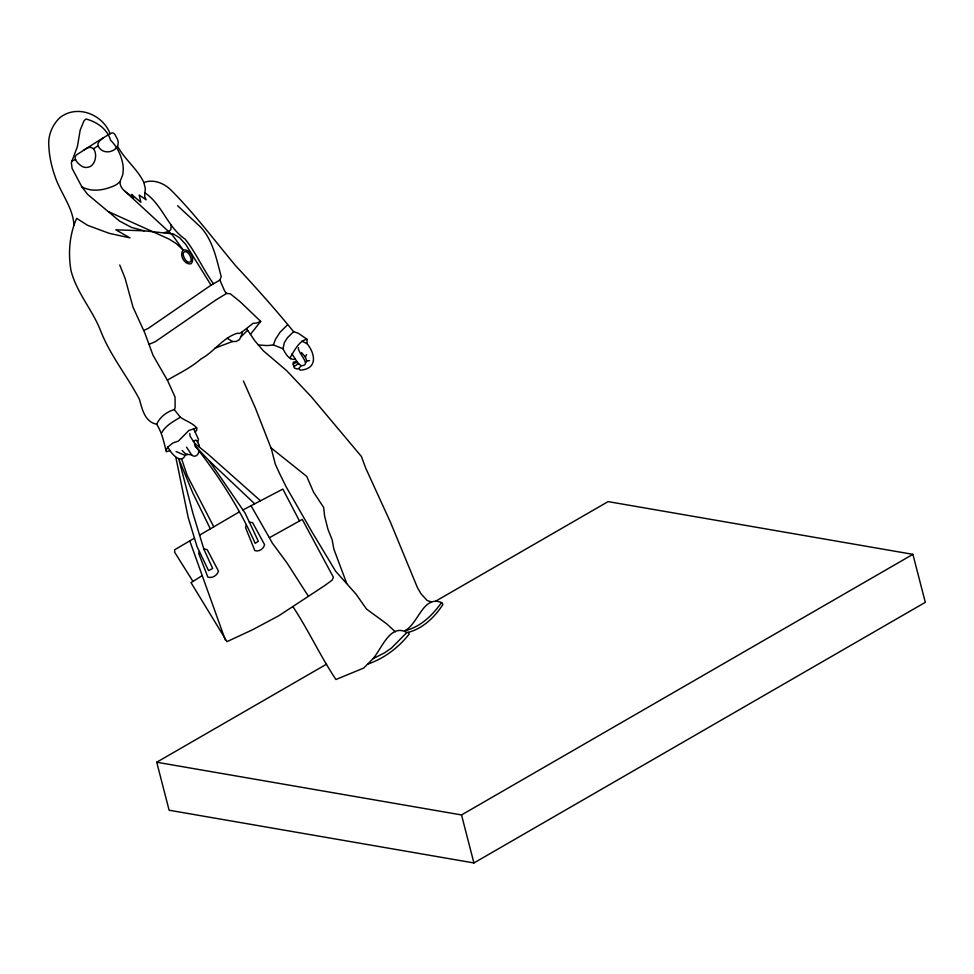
<?xml version="1.0" encoding="UTF-8"?>
<svg xmlns="http://www.w3.org/2000/svg" width="974" height="974" viewBox="0 0 974 974"><rect width="100%" height="100%" fill="white"/><g stroke="black" fill="none" stroke-linecap="round" stroke-linejoin="round"><path stroke-width="1.46" d="M298.421 347.621C297.46 353.014 312.593 365.676 301.076 365.7L298.896 368.501L300.126 370.132C317.232 369.195 315.88 354.767 307.224 343.798L306.907 339.159L298.361 333.291L293.649 331.684C275.265 309.245 255.797 287.33 235.878 265.999C214.864 240.943 195.25 214.511 172.191 191.281C165.239 183.684 153.989 178.632 143.896 182.54C137.346 168.758 124.562 159.468 117.489 146.076M143.714 330.454L148.17 328.445L211.041 285.163L185.778 244.45L179.691 237.814L173.214 233.882L144.152 230.826L131.539 227.429L119.583 221.098L87.599 194.362L81.901 186.923L72.088 168.368L71.37 162.634L77.384 146.648L80.209 129.992L84.105 120.63L85.992 118.998C96.937 121.908 107.14 128.848 110.586 140.232C117.744 147.378 122.127 156.984 123.211 166.98A35.624 34.626 79.5 0 1 122.639 175.113L120.021 181.566C119.619 189.723 128.337 193.449 133.548 197.953L131.514 194.41L140.877 202.275L139.185 195.056L146.137 199.816L144.615 196.492L145.309 188.53L143.896 182.54M171.229 225.25L170.827 229.633L168.648 231.569L164.058 232.652M73.902 225.201C73.342 208.886 61.654 194.228 55.956 179.07C52.146 168.636 49.382 157.703 48.87 146.575C47.726 136.056 52.072 125.244 59.584 117.927C76.666 103.95 102.66 114.116 110.099 133.73M301.076 365.7L297.594 362.705L295.633 362.62L293.198 364.142L294.331 368.002L296.96 368.988L298.896 368.501M198.757 450.913C199.134 454.809 194.532 458.328 191.598 454.797L187.58 454.42L185.17 455.43C180.665 465.073 170.146 452.472 167.954 446.981L172.982 442.914L178.352 441.112L188.895 430.459L196.736 427.951L196.724 430.167L195.153 432.079M199.402 447.163L199.171 444.923L196.736 440.735L195.677 440.09L193.4 441.453M297.594 362.705L295.39 359.211C289.315 360.782 285.285 353.318 283.008 348.741L284.323 342.69L287.452 337.698L293.649 331.684M246.264 524.901L245.57 527.713L254.847 550.627C259.047 551.99 263.711 548.861 264.563 544.624L252.595 522.636L249.307 522.186M214.998 348.144L232.445 341.521L236.232 341.472L239.555 339.488L242.185 333.68L241.796 332.183L253.143 323.295L256.43 323.1L260.703 321.371L240.164 301.745L230.351 293.795L226.565 293.442L215.863 299.98L155.329 341.655L149.205 344.285M199.39 551.528L198.696 553.427L207.864 577.107C212.32 578.605 217.178 575.451 218.493 571.105L207.218 549.713L203.773 548.849M258.378 344.979L267.387 345.587L273.377 344.942L275.508 339.281L280.037 332.244L287.281 325.097M211.041 285.163L219.868 280.086L221.22 276.665C216.593 259.498 213.002 240.14 200.34 226.808L177.597 205.721M197.783 441.977L198.489 439.408L193.656 428.73M170.426 450.512L166.335 451.766C163.827 442.038 162.098 432.76 156.668 424.214C159.931 417.03 166.773 411.722 174.297 409.616L175.113 407.789L175.064 397.112L167.698 380.797L153.028 355.291L144.7 332.706L132.988 307.09L125.135 278.442L119.741 264.989M306.907 339.159C298.823 341.083 294.55 350.482 290.41 357.105L290.556 358.663M305.739 362.803L306.773 360.891L305.337 357.008L306.567 354.633M166.043 450.134L167.954 446.981M161.623 432.894C165.592 425.394 173.457 421.511 180.36 417.213C185.584 421.036 192.328 422.704 196.736 427.951M93.614 148.742L98.057 145.735C103.682 158.299 124.769 149.509 116.162 136.896C115.261 134.716 113.447 131.527 110.744 133.414C99.482 139.879 88.658 147.184 77.664 154.111C71.126 157.569 78.711 164.569 82.644 166.724A8.949 8.693 79.5 0 0 87.319 167.358C99.591 166.091 97.96 138.978 84.008 150.045M250.44 334.362L260.703 321.371M372.847 658.814C381.577 649.317 390.124 622.922 406.864 632.516L391.329 648.173L384.56 652.836L372.847 658.814L363.765 668.018L335.933 679.511C320.458 656.379 308.441 630.105 292.87 606.583M120.021 181.566L117.087 184.171A27.211 26.456 79.5 0 1 111.389 186.898C101.905 190.6 91.252 191.854 81.901 186.923M294.282 366.419L298.543 363.619M241.175 336.639L247.652 330.247M167.345 380.152C178.656 373.48 190.989 367.77 200.973 358.943C214.304 351.845 222.79 337.479 237.79 333.12L239.141 333.546L241.796 332.183M441.259 602.979C432.176 615.544 420.61 626.891 404.989 630.726C418.723 623.287 423.252 594.213 442.257 602.869L442.841 604.659C434.55 617.212 423.215 628.34 408.289 632.357L406.864 632.516M103.268 137.967C101.04 139.781 96.889 142.314 98.057 145.735M308.49 596.405L286.88 562.777L272.282 543.042L269.384 537.745L302.293 519.422L333.425 577.326L332.171 580.114L324.598 585.666L278.82 615.751L252.351 629.849L227.003 641.635L191.001 582.622L202.215 575.622M194.459 538.159L174.675 549.75L174.663 552.258L192.949 581.405M199.597 535.152L239.421 511.837M435.719 601.153L608.117 501.61L912.906 554.34L925.3 602.346L473.912 862.952L169.111 810.222L156.729 762.228L326.485 664.207M156.729 762.228L461.518 814.946L912.906 554.34M242.952 509.962L282.837 489.094L299.347 520.688M71.784 161.221L75.643 159.468M367.661 664.158C384.194 658.497 398.329 647.722 409.165 634.123L408.289 632.357M306.773 360.891L309.513 360.636M296.68 361.439L293.32 362.17L293.198 364.142M144.152 230.826L115.833 229.815L129.992 237.887L109.21 233.334L87.587 225.311L76.678 218.371C69.434 234.588 67.997 253.094 70.992 270.504C76.52 292.626 92.676 310.085 100.76 331.136C110.342 355.607 127.387 376.341 139.404 399.303C142.155 408.983 144.749 421.998 156.668 424.214M431.482 601.932L427.184 600.508L421.024 593.823L417.408 587.553L390.464 522.271L365.737 468.165L361.403 456.465L311.108 396.552L286.697 370.704L263.272 350.737L254.786 340.754L246.641 328.774M185.17 455.43L176.075 451.546M187.58 454.42L185.023 453.409L182.162 450.475M232.445 341.521L227.234 338.258M283.008 348.741L273.377 344.942M301.879 341.095L307.224 343.798M108.552 211.699L169.013 239.056L176.233 243.585L183.258 250.075C189.638 248.431 195.604 259.035 191.099 263.747C184.719 265.391 178.753 254.798 183.258 250.075L172.495 235.124L125.001 191.257M270.857 447.723L306.761 476.444L313.555 492.15L323.648 507.417L324.622 516.159L327.946 529.235L332.146 539.852L333.875 549.178L346.72 583.414M395.359 631.846L386.702 623.835L366.516 609.067L355.948 594.03L335.677 571.288L312.167 532.206L286.113 486.757L279.721 473.766L275.313 464.196L271.442 449.099L255.322 407.887L243.415 381.017M189.76 433.479L190.076 436.169L194.642 443.316L207.912 454.054L260.435 500.721M144.931 192.828C162.475 204.71 167.65 227.539 185.17 239.141C196.127 252.96 203.164 269.408 213.428 283.738M194.642 443.316L195.202 446.019L209.276 460.897L254.664 503.777M191.598 454.797L186.545 447.163M301.575 352.588L305.337 357.008M226.565 293.442L224.726 291.153L219.868 280.086M291.957 353.866L295.39 359.211M195.202 446.019C218.833 476.091 239.641 508.306 255.176 543.322L258.353 541.288L245.083 513.054L209.276 460.897M174.297 409.616L180.36 417.213M251.012 505.701L269.384 537.745M213.781 526.849L187.227 475.58L181.602 458.864M210.347 528.87L192.852 493.124L178.753 458.949L192.742 512.714L203.956 549.446L212.673 568.451L208.558 570.642L196.979 546.499L188.177 517.389L175.844 457.342M189.772 540.911L225.311 639.991M461.518 814.946L473.912 862.952M183.343 252.643C182.138 256.332 187.507 265.257 191.014 261.178C192.219 257.489 186.85 248.565 183.343 252.643"/></g></svg>
